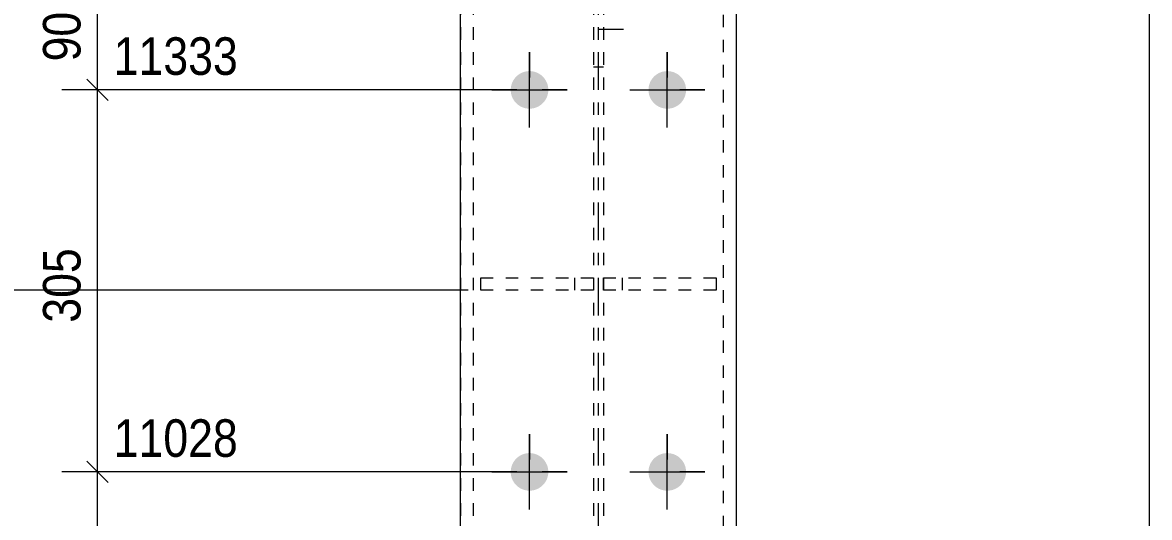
# Model space of a CAD drawing. Header units: millimetres. Extents: x 2 to 579, y 1 to 405.
# Drawn here: x 68.2 to 158.2, y 308.6 to 348.1 of the extents above; entities that cross this region are included whole.
import ezdxf

# ---------------------------------------------------------------- set-up
doc = ezdxf.new("R2010")
doc.units = ezdxf.units.MM
for name, pattern in [('XKITLINE00', [0]), ('XKITLINE01', [4, 1, -1, 1, -1]), ('XKITLINE02', [4, 2, -2]), ('XKITLINE03', [6, 3, -1, 1, -1])]:
    doc.linetypes.add(name, pattern=pattern)
for name, color, linetype, lineweight in [('Bolt', 3, 'Continuous', 0), ('Dimensions', 7, 'Continuous', 0), ('Part', 2, 'Continuous', 0)]:
    doc.layers.add(name, color=color, linetype=linetype, lineweight=lineweight)
doc.styles.add('ARIAL', font='ARIAL.TTF')

# ---------------------------------------------------------------- blocks, each defined once
blk = doc.blocks.new('*A30')
at = {"layer": 'Bolt', "color": 3, "linetype": 'XKITLINE02', "lineweight": 0}
for p, q in [((116.178, 347.575), (112.178, 347.575)), ((114.578, 344.575), (113.778, 344.575))]:
    blk.add_line(p, q, dxfattribs=at)
blk = doc.blocks.new('*A32')
at = {"layer": 'Bolt', "color": 3, "linetype": 'XKITLINE00', "lineweight": 0}
for p, q in [((108.678, 345.757), (108.678, 343.759)), ((119.678, 345.757), (119.678, 343.759)), ((105.678, 342.757), (107.676, 342.757)), ((111.678, 342.757), (109.68, 342.757)), ((116.678, 342.757), (118.676, 342.757)), ((122.678, 342.757), (120.68, 342.757)), ((108.678, 339.757), (108.678, 341.755)), ((119.678, 339.757), (119.678, 341.755)), ((108.678, 315.257), (108.678, 313.259)), ((119.678, 315.257), (119.678, 313.259)), ((105.678, 312.257), (107.676, 312.257)), ((111.678, 312.257), (109.68, 312.257)), ((116.678, 312.257), (118.676, 312.257)), ((122.678, 312.257), (120.68, 312.257)), ((108.678, 309.257), (108.678, 311.255)), ((119.678, 309.257), (119.678, 311.255))]:
    blk.add_line(p, q, dxfattribs=at)
blk = doc.blocks.new('*A33')
at = {"layer": 'Bolt'}
for points in [[(107.179, 342.794), (107.18, 342.831), (107.182, 342.868), (107.185, 342.904), (107.189, 342.941), (107.194, 342.977), (107.2, 343.014), (107.207, 343.05), (107.215, 343.086), (107.223, 343.122), (107.233, 343.157), (107.243, 343.193), (107.254, 343.228), (107.266, 343.263), (107.279, 343.297), (107.292, 343.331), (107.307, 343.365), (107.322, 343.399), (107.338, 343.432), (107.355, 343.464), (107.373, 343.497), (107.392, 343.528), (107.411, 343.56), (107.431, 343.591), (107.452, 343.621), (107.473, 343.651), (107.496, 343.68), (107.519, 343.709), (107.542, 343.737), (107.567, 343.765), (107.592, 343.792), (107.618, 343.818), (107.644, 343.844), (107.671, 343.869), (107.698, 343.893), (107.727, 343.917), (107.755, 343.94), (107.785, 343.962), (107.814, 343.984), (107.845, 344.005), (107.876, 344.025), (107.907, 344.044), (107.939, 344.062), (107.971, 344.08), (108.004, 344.097), (108.037, 344.113), (108.07, 344.129), (108.104, 344.143), (108.138, 344.157), (108.173, 344.17), (108.208, 344.182), (108.243, 344.193), (108.278, 344.203), (108.314, 344.212), (108.35, 344.221), (108.386, 344.228), (108.422, 344.235), (108.458, 344.241), (108.495, 344.246), (108.531, 344.25), (108.568, 344.253), (108.605, 344.255), (108.641, 344.257), (108.678, 344.257), (108.715, 344.257), (108.752, 344.255), (108.789, 344.253), (108.825, 344.25), (108.862, 344.246), (108.898, 344.241), (108.935, 344.235), (108.971, 344.228), (109.007, 344.221), (109.043, 344.212), (109.078, 344.203), (109.114, 344.193), (109.149, 344.182), (109.184, 344.17), (109.218, 344.157), (109.252, 344.143), (109.286, 344.129), (109.32, 344.113), (109.353, 344.097), (109.385, 344.08), (109.418, 344.062), (109.449, 344.044), (109.481, 344.025), (109.512, 344.005), (109.542, 343.984), (109.572, 343.962), (109.601, 343.94), (109.63, 343.917), (109.658, 343.893), (109.686, 343.869), (109.713, 343.844), (109.739, 343.818), (109.765, 343.792), (109.79, 343.765), (109.814, 343.737), (109.838, 343.709), (109.861, 343.68), (109.883, 343.651), (109.905, 343.621), (109.925, 343.591), (109.945, 343.56), (109.965, 343.528), (109.983, 343.497), (110.001, 343.464), (110.018, 343.432), (110.034, 343.399), (110.05, 343.365), (110.064, 343.331), (110.078, 343.297), (110.091, 343.263), (110.102, 343.228), (110.114, 343.193), (110.124, 343.157), (110.133, 343.122), (110.142, 343.086), (110.149, 343.05), (110.156, 343.014), (110.162, 342.977), (110.167, 342.941), (110.171, 342.904), (110.174, 342.868), (110.176, 342.831), (110.178, 342.794), (110.178, 342.757), (110.178, 342.72), (110.176, 342.684), (110.174, 342.647), (110.171, 342.61), (110.167, 342.574), (110.162, 342.537), (110.156, 342.501), (110.149, 342.465), (110.142, 342.429), (110.133, 342.393), (110.124, 342.357), (110.114, 342.322), (110.102, 342.287), (110.091, 342.252), (110.078, 342.217), (110.064, 342.183), (110.05, 342.149), (110.034, 342.116), (110.018, 342.083), (110.001, 342.05), (109.983, 342.018), (109.965, 341.986), (109.945, 341.955), (109.925, 341.924), (109.905, 341.894), (109.883, 341.864), (109.861, 341.834), (109.838, 341.806), (109.814, 341.778), (109.79, 341.75), (109.765, 341.723), (109.739, 341.697), (109.713, 341.671), (109.686, 341.646), (109.658, 341.621), (109.63, 341.598), (109.601, 341.575), (109.572, 341.552), (109.542, 341.531), (109.512, 341.51), (109.481, 341.49), (109.449, 341.471), (109.418, 341.452), (109.385, 341.434), (109.353, 341.417), (109.32, 341.401), (109.286, 341.386), (109.252, 341.371), (109.218, 341.358), (109.184, 341.345), (109.149, 341.333), (109.114, 341.322), (109.078, 341.312), (109.043, 341.302), (109.007, 341.294), (108.971, 341.286), (108.935, 341.279), (108.898, 341.274), (108.862, 341.269), (108.825, 341.265), (108.789, 341.261), (108.752, 341.259), (108.715, 341.258), (108.678, 341.257), (108.641, 341.258), (108.605, 341.259), (108.568, 341.261), (108.531, 341.265), (108.495, 341.269), (108.458, 341.274), (108.422, 341.279), (108.386, 341.286), (108.35, 341.294), (108.314, 341.302), (108.278, 341.312), (108.243, 341.322), (108.208, 341.333), (108.173, 341.345), (108.138, 341.358), (108.104, 341.371), (108.07, 341.386), (108.037, 341.401), (108.004, 341.417), (107.971, 341.434), (107.939, 341.452), (107.907, 341.471), (107.876, 341.49), (107.845, 341.51), (107.814, 341.531), (107.785, 341.552), (107.755, 341.575), (107.727, 341.598), (107.698, 341.621), (107.671, 341.646), (107.644, 341.671), (107.618, 341.697), (107.592, 341.723), (107.567, 341.75), (107.542, 341.778), (107.519, 341.806), (107.496, 341.834), (107.473, 341.864), (107.452, 341.894), (107.431, 341.924), (107.411, 341.955), (107.392, 341.986), (107.373, 342.018), (107.355, 342.05), (107.338, 342.083), (107.322, 342.116), (107.307, 342.149), (107.292, 342.183), (107.279, 342.217), (107.266, 342.252), (107.254, 342.287), (107.243, 342.322), (107.233, 342.357), (107.223, 342.393), (107.215, 342.429), (107.207, 342.465), (107.2, 342.501), (107.194, 342.537), (107.189, 342.574), (107.185, 342.61), (107.182, 342.647), (107.18, 342.684), (107.179, 342.72), (107.178, 342.757)], [(118.179, 342.794), (118.18, 342.831), (118.182, 342.868), (118.185, 342.904), (118.189, 342.941), (118.194, 342.977), (118.2, 343.014), (118.207, 343.05), (118.215, 343.086), (118.223, 343.122), (118.233, 343.157), (118.243, 343.193), (118.254, 343.228), (118.266, 343.263), (118.279, 343.297), (118.292, 343.331), (118.307, 343.365), (118.322, 343.399), (118.338, 343.432), (118.355, 343.464), (118.373, 343.497), (118.392, 343.528), (118.411, 343.56), (118.431, 343.591), (118.452, 343.621), (118.473, 343.651), (118.496, 343.68), (118.519, 343.709), (118.542, 343.737), (118.567, 343.765), (118.592, 343.792), (118.618, 343.818), (118.644, 343.844), (118.671, 343.869), (118.698, 343.893), (118.727, 343.917), (118.755, 343.94), (118.785, 343.962), (118.814, 343.984), (118.845, 344.005), (118.876, 344.025), (118.907, 344.044), (118.939, 344.062), (118.971, 344.08), (119.004, 344.097), (119.037, 344.113), (119.07, 344.129), (119.104, 344.143), (119.138, 344.157), (119.173, 344.17), (119.208, 344.182), (119.243, 344.193), (119.278, 344.203), (119.314, 344.212), (119.35, 344.221), (119.386, 344.228), (119.422, 344.235), (119.458, 344.241), (119.495, 344.246), (119.531, 344.25), (119.568, 344.253), (119.605, 344.255), (119.641, 344.257), (119.678, 344.257), (119.715, 344.257), (119.752, 344.255), (119.789, 344.253), (119.825, 344.25), (119.862, 344.246), (119.898, 344.241), (119.935, 344.235), (119.971, 344.228), (120.007, 344.221), (120.043, 344.212), (120.078, 344.203), (120.114, 344.193), (120.149, 344.182), (120.184, 344.17), (120.218, 344.157), (120.252, 344.143), (120.286, 344.129), (120.32, 344.113), (120.353, 344.097), (120.385, 344.08), (120.418, 344.062), (120.449, 344.044), (120.481, 344.025), (120.512, 344.005), (120.542, 343.984), (120.572, 343.962), (120.601, 343.94), (120.63, 343.917), (120.658, 343.893), (120.686, 343.869), (120.713, 343.844), (120.739, 343.818), (120.765, 343.792), (120.79, 343.765), (120.814, 343.737), (120.838, 343.709), (120.861, 343.68), (120.883, 343.651), (120.905, 343.621), (120.925, 343.591), (120.945, 343.56), (120.965, 343.528), (120.983, 343.497), (121.001, 343.464), (121.018, 343.432), (121.034, 343.399), (121.05, 343.365), (121.064, 343.331), (121.078, 343.297), (121.091, 343.263), (121.102, 343.228), (121.114, 343.193), (121.124, 343.157), (121.133, 343.122), (121.142, 343.086), (121.149, 343.05), (121.156, 343.014), (121.162, 342.977), (121.167, 342.941), (121.171, 342.904), (121.174, 342.868), (121.176, 342.831), (121.178, 342.794), (121.178, 342.757), (121.178, 342.72), (121.176, 342.684), (121.174, 342.647), (121.171, 342.61), (121.167, 342.574), (121.162, 342.537), (121.156, 342.501), (121.149, 342.465), (121.142, 342.429), (121.133, 342.393), (121.124, 342.357), (121.114, 342.322), (121.102, 342.287), (121.091, 342.252), (121.078, 342.217), (121.064, 342.183), (121.05, 342.149), (121.034, 342.116), (121.018, 342.083), (121.001, 342.05), (120.983, 342.018), (120.965, 341.986), (120.945, 341.955), (120.925, 341.924), (120.905, 341.894), (120.883, 341.864), (120.861, 341.834), (120.838, 341.806), (120.814, 341.778), (120.79, 341.75), (120.765, 341.723), (120.739, 341.697), (120.713, 341.671), (120.686, 341.646), (120.658, 341.621), (120.63, 341.598), (120.601, 341.575), (120.572, 341.552), (120.542, 341.531), (120.512, 341.51), (120.481, 341.49), (120.449, 341.471), (120.418, 341.452), (120.385, 341.434), (120.353, 341.417), (120.32, 341.401), (120.286, 341.386), (120.252, 341.371), (120.218, 341.358), (120.184, 341.345), (120.149, 341.333), (120.114, 341.322), (120.078, 341.312), (120.043, 341.302), (120.007, 341.294), (119.971, 341.286), (119.935, 341.279), (119.898, 341.274), (119.862, 341.269), (119.825, 341.265), (119.789, 341.261), (119.752, 341.259), (119.715, 341.258), (119.678, 341.257), (119.641, 341.258), (119.605, 341.259), (119.568, 341.261), (119.531, 341.265), (119.495, 341.269), (119.458, 341.274), (119.422, 341.279), (119.386, 341.286), (119.35, 341.294), (119.314, 341.302), (119.278, 341.312), (119.243, 341.322), (119.208, 341.333), (119.173, 341.345), (119.138, 341.358), (119.104, 341.371), (119.07, 341.386), (119.037, 341.401), (119.004, 341.417), (118.971, 341.434), (118.939, 341.452), (118.907, 341.471), (118.876, 341.49), (118.845, 341.51), (118.814, 341.531), (118.785, 341.552), (118.755, 341.575), (118.727, 341.598), (118.698, 341.621), (118.671, 341.646), (118.644, 341.671), (118.618, 341.697), (118.592, 341.723), (118.567, 341.75), (118.542, 341.778), (118.519, 341.806), (118.496, 341.834), (118.473, 341.864), (118.452, 341.894), (118.431, 341.924), (118.411, 341.955), (118.392, 341.986), (118.373, 342.018), (118.355, 342.05), (118.338, 342.083), (118.322, 342.116), (118.307, 342.149), (118.292, 342.183), (118.279, 342.217), (118.266, 342.252), (118.254, 342.287), (118.243, 342.322), (118.233, 342.357), (118.223, 342.393), (118.215, 342.429), (118.207, 342.465), (118.2, 342.501), (118.194, 342.537), (118.189, 342.574), (118.185, 342.61), (118.182, 342.647), (118.18, 342.684), (118.179, 342.72), (118.178, 342.757)], [(107.179, 312.294), (107.18, 312.331), (107.182, 312.368), (107.185, 312.404), (107.189, 312.441), (107.194, 312.477), (107.2, 312.514), (107.207, 312.55), (107.215, 312.586), (107.223, 312.622), (107.233, 312.657), (107.243, 312.693), (107.254, 312.728), (107.266, 312.763), (107.279, 312.797), (107.292, 312.831), (107.307, 312.865), (107.322, 312.899), (107.338, 312.932), (107.355, 312.964), (107.373, 312.997), (107.392, 313.028), (107.411, 313.06), (107.431, 313.091), (107.452, 313.121), (107.473, 313.151), (107.496, 313.18), (107.519, 313.209), (107.542, 313.237), (107.567, 313.265), (107.592, 313.292), (107.618, 313.318), (107.644, 313.344), (107.671, 313.369), (107.698, 313.393), (107.727, 313.417), (107.755, 313.44), (107.785, 313.462), (107.814, 313.484), (107.845, 313.505), (107.876, 313.525), (107.907, 313.544), (107.939, 313.562), (107.971, 313.58), (108.004, 313.597), (108.037, 313.613), (108.07, 313.629), (108.104, 313.643), (108.138, 313.657), (108.173, 313.67), (108.208, 313.682), (108.243, 313.693), (108.278, 313.703), (108.314, 313.712), (108.35, 313.721), (108.386, 313.728), (108.422, 313.735), (108.458, 313.741), (108.495, 313.746), (108.531, 313.75), (108.568, 313.753), (108.605, 313.755), (108.641, 313.757), (108.678, 313.757), (108.715, 313.757), (108.752, 313.755), (108.789, 313.753), (108.825, 313.75), (108.862, 313.746), (108.898, 313.741), (108.935, 313.735), (108.971, 313.728), (109.007, 313.721), (109.043, 313.712), (109.078, 313.703), (109.114, 313.693), (109.149, 313.682), (109.184, 313.67), (109.218, 313.657), (109.252, 313.643), (109.286, 313.629), (109.32, 313.613), (109.353, 313.597), (109.385, 313.58), (109.418, 313.562), (109.449, 313.544), (109.481, 313.525), (109.512, 313.505), (109.542, 313.484), (109.572, 313.462), (109.601, 313.44), (109.63, 313.417), (109.658, 313.393), (109.686, 313.369), (109.713, 313.344), (109.739, 313.318), (109.765, 313.292), (109.79, 313.265), (109.814, 313.237), (109.838, 313.209), (109.861, 313.18), (109.883, 313.151), (109.905, 313.121), (109.925, 313.091), (109.945, 313.06), (109.965, 313.028), (109.983, 312.997), (110.001, 312.964), (110.018, 312.932), (110.034, 312.899), (110.05, 312.865), (110.064, 312.831), (110.078, 312.797), (110.091, 312.763), (110.102, 312.728), (110.114, 312.693), (110.124, 312.657), (110.133, 312.622), (110.142, 312.586), (110.149, 312.55), (110.156, 312.514), (110.162, 312.477), (110.167, 312.441), (110.171, 312.404), (110.174, 312.368), (110.176, 312.331), (110.178, 312.294), (110.178, 312.257), (110.178, 312.22), (110.176, 312.184), (110.174, 312.147), (110.171, 312.11), (110.167, 312.074), (110.162, 312.037), (110.156, 312.001), (110.149, 311.965), (110.142, 311.929), (110.133, 311.893), (110.124, 311.857), (110.114, 311.822), (110.102, 311.787), (110.091, 311.752), (110.078, 311.717), (110.064, 311.683), (110.05, 311.649), (110.034, 311.616), (110.018, 311.583), (110.001, 311.55), (109.983, 311.518), (109.965, 311.486), (109.945, 311.455), (109.925, 311.424), (109.905, 311.394), (109.883, 311.364), (109.861, 311.334), (109.838, 311.306), (109.814, 311.278), (109.79, 311.25), (109.765, 311.223), (109.739, 311.197), (109.713, 311.171), (109.686, 311.146), (109.658, 311.121), (109.63, 311.098), (109.601, 311.075), (109.572, 311.052), (109.542, 311.031), (109.512, 311.01), (109.481, 310.99), (109.449, 310.971), (109.418, 310.952), (109.385, 310.934), (109.353, 310.917), (109.32, 310.901), (109.286, 310.886), (109.252, 310.871), (109.218, 310.858), (109.184, 310.845), (109.149, 310.833), (109.114, 310.822), (109.078, 310.812), (109.043, 310.802), (109.007, 310.794), (108.971, 310.786), (108.935, 310.779), (108.898, 310.774), (108.862, 310.769), (108.825, 310.765), (108.789, 310.761), (108.752, 310.759), (108.715, 310.758), (108.678, 310.757), (108.641, 310.758), (108.605, 310.759), (108.568, 310.761), (108.531, 310.765), (108.495, 310.769), (108.458, 310.774), (108.422, 310.779), (108.386, 310.786), (108.35, 310.794), (108.314, 310.802), (108.278, 310.812), (108.243, 310.822), (108.208, 310.833), (108.173, 310.845), (108.138, 310.858), (108.104, 310.871), (108.07, 310.886), (108.037, 310.901), (108.004, 310.917), (107.971, 310.934), (107.939, 310.952), (107.907, 310.971), (107.876, 310.99), (107.845, 311.01), (107.814, 311.031), (107.785, 311.052), (107.755, 311.075), (107.727, 311.098), (107.698, 311.121), (107.671, 311.146), (107.644, 311.171), (107.618, 311.197), (107.592, 311.223), (107.567, 311.25), (107.542, 311.278), (107.519, 311.306), (107.496, 311.334), (107.473, 311.364), (107.452, 311.394), (107.431, 311.424), (107.411, 311.455), (107.392, 311.486), (107.373, 311.518), (107.355, 311.55), (107.338, 311.583), (107.322, 311.616), (107.307, 311.649), (107.292, 311.683), (107.279, 311.717), (107.266, 311.752), (107.254, 311.787), (107.243, 311.822), (107.233, 311.857), (107.223, 311.893), (107.215, 311.929), (107.207, 311.965), (107.2, 312.001), (107.194, 312.037), (107.189, 312.074), (107.185, 312.11), (107.182, 312.147), (107.18, 312.184), (107.179, 312.22), (107.178, 312.257)], [(118.179, 312.294), (118.18, 312.331), (118.182, 312.368), (118.185, 312.404), (118.189, 312.441), (118.194, 312.477), (118.2, 312.514), (118.207, 312.55), (118.215, 312.586), (118.223, 312.622), (118.233, 312.657), (118.243, 312.693), (118.254, 312.728), (118.266, 312.763), (118.279, 312.797), (118.292, 312.831), (118.307, 312.865), (118.322, 312.899), (118.338, 312.932), (118.355, 312.964), (118.373, 312.997), (118.392, 313.028), (118.411, 313.06), (118.431, 313.091), (118.452, 313.121), (118.473, 313.151), (118.496, 313.18), (118.519, 313.209), (118.542, 313.237), (118.567, 313.265), (118.592, 313.292), (118.618, 313.318), (118.644, 313.344), (118.671, 313.369), (118.698, 313.393), (118.727, 313.417), (118.755, 313.44), (118.785, 313.462), (118.814, 313.484), (118.845, 313.505), (118.876, 313.525), (118.907, 313.544), (118.939, 313.562), (118.971, 313.58), (119.004, 313.597), (119.037, 313.613), (119.07, 313.629), (119.104, 313.643), (119.138, 313.657), (119.173, 313.67), (119.208, 313.682), (119.243, 313.693), (119.278, 313.703), (119.314, 313.712), (119.35, 313.721), (119.386, 313.728), (119.422, 313.735), (119.458, 313.741), (119.495, 313.746), (119.531, 313.75), (119.568, 313.753), (119.605, 313.755), (119.641, 313.757), (119.678, 313.757), (119.715, 313.757), (119.752, 313.755), (119.789, 313.753), (119.825, 313.75), (119.862, 313.746), (119.898, 313.741), (119.935, 313.735), (119.971, 313.728), (120.007, 313.721), (120.043, 313.712), (120.078, 313.703), (120.114, 313.693), (120.149, 313.682), (120.184, 313.67), (120.218, 313.657), (120.252, 313.643), (120.286, 313.629), (120.32, 313.613), (120.353, 313.597), (120.385, 313.58), (120.418, 313.562), (120.449, 313.544), (120.481, 313.525), (120.512, 313.505), (120.542, 313.484), (120.572, 313.462), (120.601, 313.44), (120.63, 313.417), (120.658, 313.393), (120.686, 313.369), (120.713, 313.344), (120.739, 313.318), (120.765, 313.292), (120.79, 313.265), (120.814, 313.237), (120.838, 313.209), (120.861, 313.18), (120.883, 313.151), (120.905, 313.121), (120.925, 313.091), (120.945, 313.06), (120.965, 313.028), (120.983, 312.997), (121.001, 312.964), (121.018, 312.932), (121.034, 312.899), (121.05, 312.865), (121.064, 312.831), (121.078, 312.797), (121.091, 312.763), (121.102, 312.728), (121.114, 312.693), (121.124, 312.657), (121.133, 312.622), (121.142, 312.586), (121.149, 312.55), (121.156, 312.514), (121.162, 312.477), (121.167, 312.441), (121.171, 312.404), (121.174, 312.368), (121.176, 312.331), (121.178, 312.294), (121.178, 312.257), (121.178, 312.22), (121.176, 312.184), (121.174, 312.147), (121.171, 312.11), (121.167, 312.074), (121.162, 312.037), (121.156, 312.001), (121.149, 311.965), (121.142, 311.929), (121.133, 311.893), (121.124, 311.857), (121.114, 311.822), (121.102, 311.787), (121.091, 311.752), (121.078, 311.717), (121.064, 311.683), (121.05, 311.649), (121.034, 311.616), (121.018, 311.583), (121.001, 311.55), (120.983, 311.518), (120.965, 311.486), (120.945, 311.455), (120.925, 311.424), (120.905, 311.394), (120.883, 311.364), (120.861, 311.334), (120.838, 311.306), (120.814, 311.278), (120.79, 311.25), (120.765, 311.223), (120.739, 311.197), (120.713, 311.171), (120.686, 311.146), (120.658, 311.121), (120.63, 311.098), (120.601, 311.075), (120.572, 311.052), (120.542, 311.031), (120.512, 311.01), (120.481, 310.99), (120.449, 310.971), (120.418, 310.952), (120.385, 310.934), (120.353, 310.917), (120.32, 310.901), (120.286, 310.886), (120.252, 310.871), (120.218, 310.858), (120.184, 310.845), (120.149, 310.833), (120.114, 310.822), (120.078, 310.812), (120.043, 310.802), (120.007, 310.794), (119.971, 310.786), (119.935, 310.779), (119.898, 310.774), (119.862, 310.769), (119.825, 310.765), (119.789, 310.761), (119.752, 310.759), (119.715, 310.758), (119.678, 310.757), (119.641, 310.758), (119.605, 310.759), (119.568, 310.761), (119.531, 310.765), (119.495, 310.769), (119.458, 310.774), (119.422, 310.779), (119.386, 310.786), (119.35, 310.794), (119.314, 310.802), (119.278, 310.812), (119.243, 310.822), (119.208, 310.833), (119.173, 310.845), (119.138, 310.858), (119.104, 310.871), (119.07, 310.886), (119.037, 310.901), (119.004, 310.917), (118.971, 310.934), (118.939, 310.952), (118.907, 310.971), (118.876, 310.99), (118.845, 311.01), (118.814, 311.031), (118.785, 311.052), (118.755, 311.075), (118.727, 311.098), (118.698, 311.121), (118.671, 311.146), (118.644, 311.171), (118.618, 311.197), (118.592, 311.223), (118.567, 311.25), (118.542, 311.278), (118.519, 311.306), (118.496, 311.334), (118.473, 311.364), (118.452, 311.394), (118.431, 311.424), (118.411, 311.455), (118.392, 311.486), (118.373, 311.518), (118.355, 311.55), (118.338, 311.583), (118.322, 311.616), (118.307, 311.649), (118.292, 311.683), (118.279, 311.717), (118.266, 311.752), (118.254, 311.787), (118.243, 311.822), (118.233, 311.857), (118.223, 311.893), (118.215, 311.929), (118.207, 311.965), (118.2, 312.001), (118.194, 312.037), (118.189, 312.074), (118.185, 312.11), (118.182, 312.147), (118.18, 312.184), (118.179, 312.22), (118.178, 312.257)]]:
    blk.add_hatch(color=3, dxfattribs=at).paths.add_polyline_path(points, flags=17)
at = {"layer": 'Bolt', "color": 3, "linetype": 'XKITLINE00', "lineweight": 0}
for p, q in [((108.678, 339.757), (108.678, 345.757)), ((119.678, 339.757), (119.678, 345.757)), ((105.678, 342.757), (111.678, 342.757)), ((116.678, 342.757), (122.678, 342.757)), ((108.678, 309.257), (108.678, 315.257)), ((119.678, 309.257), (119.678, 315.257)), ((105.678, 312.257), (111.678, 312.257)), ((116.678, 312.257), (122.678, 312.257))]:
    blk.add_line(p, q, dxfattribs=at)
blk = doc.blocks.new('*A39')
at = {"layer": 'Part', "color": 7, "linetype": 'XKITLINE03', "lineweight": 0}
blk.add_line((114.178, 228.757), (114.178, 389.757), dxfattribs=at)
at = {"layer": 'Part', "color": 7, "linetype": 'XKITLINE01', "lineweight": 0}
for p, q in [((104.178, 379.757), (104.178, 243.757)), ((113.778, 379.757), (113.778, 228.757)), ((114.578, 379.757), (114.578, 228.757)), ((124.178, 243.757), (124.178, 379.757))]:
    blk.add_line(p, q, dxfattribs=at)
blk = doc.blocks.new('*A41')
at = {"layer": 'Part', "color": 7, "linetype": 'XKITLINE01', "lineweight": 0}
for p, q in [((114.578, 327.757), (123.578, 327.757)), ((114.578, 326.757), (114.578, 327.757)), ((116.078, 327.757), (116.078, 326.757)), ((123.578, 327.757), (123.578, 326.757)), ((123.578, 326.757), (114.578, 326.757))]:
    blk.add_line(p, q, dxfattribs=at)
blk = doc.blocks.new('*A42')
at = {"layer": 'Part', "color": 7, "linetype": 'XKITLINE01', "lineweight": 0}
for p, q in [((104.778, 327.757), (113.778, 327.757)), ((104.778, 326.757), (104.778, 327.757)), ((112.278, 327.757), (112.278, 326.757)), ((113.778, 327.757), (113.778, 326.757)), ((113.778, 326.757), (104.778, 326.757))]:
    blk.add_line(p, q, dxfattribs=at)
blk = doc.blocks.new('*A48')
at = {"layer": 'Part', "color": 7, "linetype": 'XKITLINE01', "lineweight": 0}
for p, q in [((103.178, 379.757), (103.178, 243.757)), ((125.178, 379.757), (125.178, 243.757))]:
    blk.add_line(p, q, dxfattribs=at)
blk = doc.blocks.new('*A49')
at = {"layer": 'Part', "color": 2, "linetype": 'XKITLINE00', "lineweight": 0}
for p, q in [((103.178, 243.757), (103.178, 379.757)), ((125.178, 379.757), (125.178, 243.757))]:
    blk.add_line(p, q, dxfattribs=at)
blk = doc.blocks.new('*A119')
at = {"layer": 'Dimensions', "color": 7, "linetype": 'XKITLINE00', "lineweight": 0}
blk.add_line((158.178, 62.834), (158.178, 366.514), dxfattribs=at)
blk = doc.blocks.new('*A126')
at = {"layer": 'Dimensions', "color": 7, "linetype": 'XKITLINE00', "lineweight": 0}
for p, q in [((107.678, 312.257), (71.328, 312.257)), ((73.33, 313.106), (75.027, 311.409)), ((74.178, 281.757), (74.178, 312.257)), ((73.33, 282.606), (75.027, 280.909)), ((107.678, 281.757), (71.328, 281.757))]:
    blk.add_line(p, q, dxfattribs=at)
at = {"layer": 'Dimensions', "color": 3}
for p in [(74.178, 312.257), (74.178, 281.757)]:
    blk.add_point(p, dxfattribs=at)
at = {"layer": 'Dimensions', "color": 3, "style": 'ARIAL', "width": 0.85}
blk.add_text('11028', height=3, dxfattribs=at).set_placement((75.478, 313.457))
blk.add_text('305', height=3, rotation=90.00021, dxfattribs=at).set_placement((72.828, 293.67))
blk = doc.blocks.new('*A127')
at = {"layer": 'Dimensions', "color": 7, "linetype": 'XKITLINE00', "lineweight": 0}
for p, q in [((73.33, 343.606), (75.027, 341.909)), ((107.678, 342.757), (71.328, 342.757)), ((74.178, 312.257), (74.178, 342.757)), ((107.678, 312.257), (71.328, 312.257)), ((73.33, 313.106), (75.027, 311.409))]:
    blk.add_line(p, q, dxfattribs=at)
at = {"layer": 'Dimensions', "color": 3}
for p in [(74.178, 342.757), (74.178, 312.257)]:
    blk.add_point(p, dxfattribs=at)
at = {"layer": 'Dimensions', "color": 3, "style": 'ARIAL', "width": 0.85}
blk.add_text('11333', height=3, dxfattribs=at).set_placement((75.478, 343.957))
blk.add_text('305', height=3, rotation=90.00021, dxfattribs=at).set_placement((72.828, 324.17))
blk = doc.blocks.new('*A128')
at = {"layer": 'Dimensions', "color": 7, "linetype": 'XKITLINE00', "lineweight": 0}
for p, q in [((73.33, 352.606), (75.027, 350.909)), ((107.678, 351.757), (71.328, 351.757)), ((74.178, 342.757), (74.178, 351.757)), ((73.33, 343.606), (75.027, 341.909)), ((107.678, 342.757), (71.328, 342.757))]:
    blk.add_line(p, q, dxfattribs=at)
at = {"layer": 'Dimensions', "color": 3}
for p in [(74.178, 351.757), (74.178, 342.757)]:
    blk.add_point(p, dxfattribs=at)
at = {"layer": 'Dimensions', "color": 3, "style": 'ARIAL', "width": 0.85}
blk.add_text('11423', height=3, dxfattribs=at).set_placement((75.478, 352.957))
blk.add_text('90', height=3, rotation=90.00021, dxfattribs=at).set_placement((72.828, 345.032))
blk = doc.blocks.new('*A158')
at = {"layer": 'Dimensions', "color": 7, "linetype": 'XKITLINE00', "lineweight": 0}
for p, q in [((53.33, 327.606), (55.027, 325.909)), ((103.778, 326.757), (51.328, 326.757)), ((54.178, 296.757), (54.178, 326.757)), ((53.33, 297.606), (55.027, 295.909)), ((103.778, 296.757), (51.328, 296.757))]:
    blk.add_line(p, q, dxfattribs=at)
at = {"layer": 'Dimensions', "color": 3}
for p in [(54.178, 326.757), (54.178, 296.757)]:
    blk.add_point(p, dxfattribs=at)
at = {"layer": 'Dimensions', "color": 3, "style": 'ARIAL', "width": 0.85}
blk.add_text('11173', height=3, dxfattribs=at).set_placement((55.478, 327.957))
blk.add_text('300', height=3, rotation=90.00021, dxfattribs=at).set_placement((52.828, 308.42))
blk = doc.blocks.new('*A159')
at = {"layer": 'Dimensions', "color": 7, "linetype": 'XKITLINE00', "lineweight": 0}
for p, q in [((103.178, 379.757), (51.328, 379.757)), ((53.33, 380.606), (55.027, 378.909)), ((54.178, 326.757), (54.178, 379.757)), ((53.33, 327.606), (55.027, 325.909)), ((103.778, 326.757), (51.328, 326.757))]:
    blk.add_line(p, q, dxfattribs=at)
at = {"layer": 'Dimensions', "color": 3}
for p in [(54.178, 379.757), (54.178, 326.757)]:
    blk.add_point(p, dxfattribs=at)
at = {"layer": 'Dimensions', "color": 3, "style": 'ARIAL', "width": 0.85}
blk.add_text('11703', height=3, dxfattribs=at).set_placement((55.478, 380.957))
blk.add_text('530', height=3, rotation=90.00021, dxfattribs=at).set_placement((52.828, 349.92))

msp = doc.modelspace()

# ---------------------------------------------------------------- block references
at = {"lineweight": 0}
for name in ['*A159', '*A48', '*A49', '*A32', '*A33', '*A119', '*A128', '*A30', '*A127', '*A158', '*A42', '*A41', '*A126']:
    msp.add_blockref(name, (0, 0), dxfattribs=at)
at = {"layer": 'Part', "lineweight": 0}
msp.add_blockref('*A39', (0, 0), dxfattribs=at)

doc.saveas('drawing.dxf')
